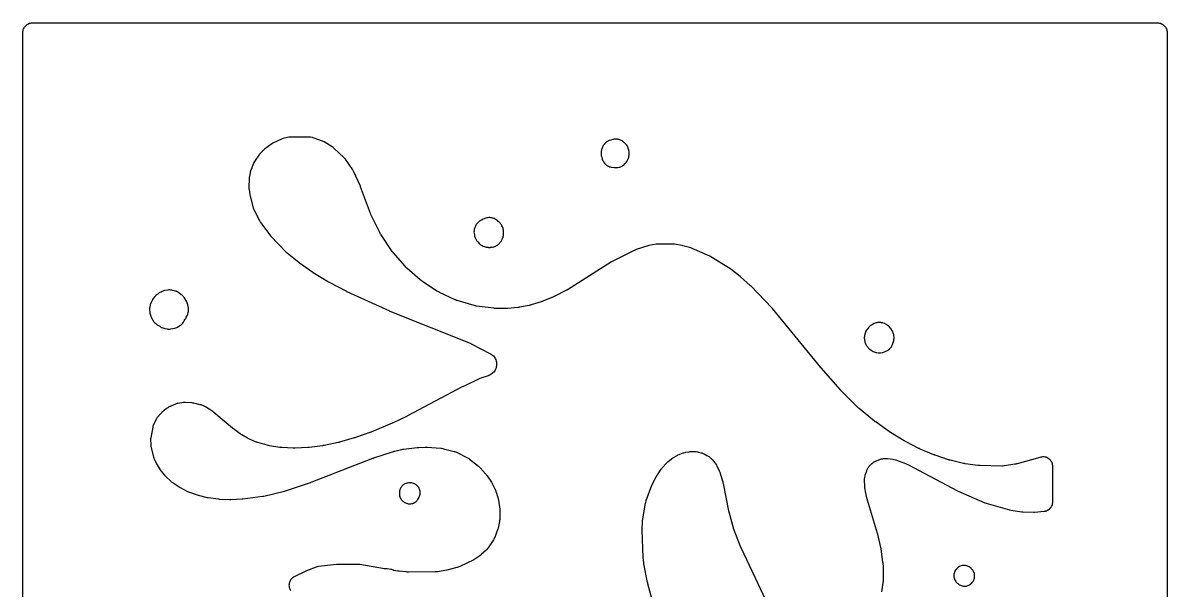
# Model space of a CAD drawing. Header units: millimetres. Extents: x 0 to 300, y 0 to 300.
# Drawn here: x -0.1 to 300.1, y 151.3 to 300.1 of the extents above; entities that cross this region are included whole.
import ezdxf

# ---------------------------------------------------------------- set-up
doc = ezdxf.new("R2010")
doc.units = ezdxf.units.MM
doc.layers.add('CUT', color=7, linetype='CONTINUOUS')

msp = doc.modelspace()

# ---------------------------------------------------------------- linework, layer by layer
at = {"layer": 'CUT'}
for points in [[(-0.15, 2.9304), (-0.15, 297), (-0.15, 297.5886), (-0.135, 297.8947), (-0.099, 298.1371), (-0.0395, 298.3748), (0.0431, 298.6056), (0.1479, 298.8271), (0.2738, 299.0373), (0.4198, 299.2341), (0.5844, 299.4156), (0.7659, 299.5802), (0.9627, 299.7262), (1.1729, 299.8521), (1.3944, 299.9569), (1.6252, 300.0395), (1.8629, 300.099), (2.1053, 300.135), (2.4114, 300.15), (297.5872, 300.15), (297.8933, 300.135), (298.1357, 300.099), (298.3734, 300.0395), (298.6041, 299.9569), (298.8256, 299.8521), (299.0358, 299.7262), (299.2326, 299.5802), (299.4142, 299.4156), (299.5787, 299.2341), (299.7247, 299.0373), (299.8507, 298.8271), (299.9554, 298.6056), (300.038, 298.3748), (300.0975, 298.1371), (300.1335, 297.8947), (300.1485, 297.5886), (300.1485, 2.4114)], [(225.2987, 150.7895), (225.675, 153.8108), (225.6941, 154.0995), (225.7193, 157.1918), (225.6984, 157.5354), (225.3852, 159.9373), (225.1042, 162.1502), (225.0496, 162.4413), (224.8436, 163.2659), (224.2035, 165.9708), (224.1966, 165.999), (224.1954, 166.0041), (224.1629, 166.122), (221.5368, 174.8293), (221.5053, 174.9399), (221.485, 175.0155), (221.4569, 175.1271), (220.9827, 177.1383), (220.8953, 177.6968), (220.8372, 178.0685), (220.8147, 178.2123), (220.7982, 178.3177), (220.7978, 178.3275), (220.7641, 180.2123), (220.766, 180.4146), (220.7673, 180.4506), (220.8007, 180.8208), (220.8738, 181.1852), (220.8828, 181.2201), (220.9385, 181.4146), (221.3008, 182.5621), (221.3631, 182.7431), (221.3751, 182.7752), (221.5147, 183.0982), (221.6865, 183.4053), (221.7047, 183.4342), (221.7819, 183.5503), (221.7865, 183.5556), (221.9054, 183.6858), (222.5579, 184.3672), (222.6669, 184.4765), (222.6869, 184.4957), (222.9208, 184.7028), (223.0027, 184.7828), (223.0737, 184.832), (223.4177, 185.0164), (223.452, 185.0324), (223.6471, 185.1165), (224.7116, 185.5402), (224.8686, 185.5987), (224.8969, 185.6085), (225.192, 185.6964), (225.4938, 185.7576), (225.5234, 185.7622), (225.6894, 185.7844), (225.8128, 185.7982), (226.0394, 185.8164), (226.0799, 185.8185), (226.5343, 185.8137), (226.5747, 185.8108), (226.8009, 185.7877), (228.1877, 185.6038), (228.4001, 185.5694), (228.4377, 185.5622), (228.8547, 185.4573), (228.8912, 185.4458), (229.0946, 185.3755), (231.5101, 184.4626), (231.7232, 184.3744), (231.866, 184.3102), (232.0733, 184.2091), (245.1082, 177.3499), (245.1386, 177.3342), (245.144, 177.3314), (245.2741, 177.2699), (252.3423, 174.171), (252.6638, 174.0555), (258.8188, 172.3093), (259.126, 172.2427), (262.0196, 171.8035), (262.3217, 171.7762), (265.0621, 171.6961), (265.3861, 171.7076), (267.8578, 171.957), (268.2171, 172.02), (268.2588, 172.0304), (268.5021, 172.1051), (268.7366, 172.204), (268.9599, 172.3264), (269.1695, 172.4707), (269.3634, 172.6357), (269.5395, 172.8195), (269.696, 173.0202), (269.8312, 173.2359), (269.9439, 173.4641), (270.0327, 173.7027), (270.0968, 173.949), (270.1356, 174.2006), (270.1485, 174.4548), (270.1485, 183.7225), (270.1365, 183.9677), (270.1005, 184.2104), (270.0408, 184.4485), (269.9581, 184.6795), (269.8531, 184.9014), (269.7269, 185.1119), (269.5807, 185.309), (269.4158, 185.4908), (269.2339, 185.6555), (269.0367, 185.8017), (268.8262, 185.9278), (268.6043, 186.0326), (268.3732, 186.1152), (268.1351, 186.1747), (267.8923, 186.2106), (267.6472, 186.2225), (267.4021, 186.2103), (267.1821, 186.1886), (266.965, 186.1574), (266.7514, 186.1073), (260.7938, 184.4309), (260.5799, 184.3774), (260.4337, 184.3454), (260.2171, 184.3046), (257.4934, 183.8743), (257.3311, 183.8523), (257.3019, 183.849), (256.9752, 183.8263), (256.9459, 183.8255), (256.782, 183.8249), (251.0649, 183.9282), (250.8419, 183.9389), (250.6908, 183.9506), (250.4689, 183.9746), (247.1775, 184.4289), (246.9915, 184.4593), (246.8657, 184.4832), (246.6815, 184.5229), (243.2022, 185.3659), (243.0493, 185.4063), (242.946, 185.436), (242.795, 185.4829), (239.2909, 186.6521), (239.1552, 186.7002), (239.0637, 186.7347), (238.93, 186.788), (235.3695, 188.2884), (235.2374, 188.3471), (235.1484, 188.3887), (235.0186, 188.4525), (231.4614, 190.286), (231.3471, 190.3474), (231.2702, 190.3905), (231.1582, 190.4558), (227.5753, 192.6283), (227.4629, 192.6992), (227.3873, 192.7488), (227.2775, 192.8237), (223.7511, 195.3199), (223.642, 195.4001), (223.5689, 195.456), (223.4627, 195.5401), (219.2977, 198.9653), (219.1881, 199.059), (219.1149, 199.124), (219.009, 199.2219), (216.9642, 201.1854), (216.9207, 201.2279), (216.8913, 201.257), (216.8484, 201.3003), (214.6115, 203.5924), (214.5426, 203.6648), (214.4965, 203.7148), (214.4295, 203.7891), (209.3659, 209.5639), (209.3254, 209.6109), (209.2981, 209.643), (209.2584, 209.6907), (196.5833, 225.1492), (196.5601, 225.1771), (196.5558, 225.1822), (196.4532, 225.2963), (190.9194, 231.0866), (190.7645, 231.2353), (188.2263, 233.471), (188.2067, 233.4881), (188.2031, 233.4912), (188.1184, 233.561), (185.6462, 235.5109), (185.4167, 235.6719), (180.4274, 238.7696), (180.1139, 238.9347), (175.4894, 240.9654), (175.1614, 241.0829), (173.0871, 241.6665), (172.8451, 241.7218), (170.8723, 242.0704), (170.6557, 242.099), (170.4373, 242.1085), (166.4694, 242.1086), (166.2456, 242.0986), (166.0236, 242.0686), (164.1541, 241.7297), (163.8397, 241.6514), (160.7904, 240.678), (160.6001, 240.6087), (160.4161, 240.5242), (154.521, 237.5219), (154.32, 237.4075), (142.7529, 230.0974), (142.6036, 230.0078), (142.5008, 229.9494), (142.3476, 229.8669), (139.4592, 228.3969), (139.3238, 228.3314), (139.2309, 228.2887), (139.093, 228.2287), (136.3367, 227.094), (136.1754, 227.0319), (136.0649, 226.9922), (135.9008, 226.9376), (133.2641, 226.1268), (133.0706, 226.073), (132.9382, 226.0399), (132.7422, 225.9965), (130.1958, 225.5037), (130.018, 225.4737), (129.8967, 225.4562), (129.7176, 225.4348), (127.1497, 225.1902), (126.956, 225.1768), (126.8242, 225.1711), (126.63, 225.1678), (124.0301, 225.1903), (123.8009, 225.1993), (123.6455, 225.2101), (123.4173, 225.2331), (118.8743, 225.8318), (118.7292, 225.8538), (118.7033, 225.8583), (118.4162, 225.9193), (118.3907, 225.9257), (118.2491, 225.9646), (113.8503, 227.2659), (113.7175, 227.3079), (113.6939, 227.3159), (113.4334, 227.4145), (113.4104, 227.4242), (113.2831, 227.4807), (109.1605, 229.4026), (108.9214, 229.5247), (108.7622, 229.6133), (108.5324, 229.7521), (104.7005, 232.2598), (104.4852, 232.4117), (104.3429, 232.5199), (104.1389, 232.6865), (100.6153, 235.7771), (100.4322, 235.9489), (100.3119, 236.0696), (100.1407, 236.2533), (97.0113, 239.8444), (96.8569, 240.0337), (96.7563, 240.1655), (96.6146, 240.3644), (93.8549, 244.5175), (93.7226, 244.7318), (93.6378, 244.8801), (93.5203, 245.1028), (91.2838, 249.7073), (91.2112, 249.8661), (91.1644, 249.9751), (91.0992, 250.1372), (88.4799, 257.1173), (88.4681, 257.148), (88.466, 257.1535), (88.4122, 257.2809), (86.6207, 261.2137), (86.5234, 261.4051), (86.4101, 261.5874), (84.5232, 264.3503), (84.3603, 264.5633), (84.1754, 264.7577), (81.4814, 267.3026), (81.2718, 267.4799), (81.0439, 267.6332), (78.8767, 268.9239), (78.6703, 269.0341), (78.4545, 269.1245), (76.2682, 269.9223), (76.0478, 269.9914), (75.822, 270.0398), (75.3646, 270.116), (75.1599, 270.1415), (74.9538, 270.15), (69.9049, 270.15), (69.619, 270.1336), (69.3369, 270.0846), (68.1803, 269.8148), (67.9355, 269.7443), (67.6992, 269.6494), (65.6577, 268.7055), (65.4282, 268.5846), (65.2125, 268.4406), (63.2589, 266.9841), (62.9901, 266.7523), (62.2592, 266.0253), (62.1042, 265.8563), (61.9653, 265.6738), (60.6488, 263.7682), (60.4914, 263.5079), (60.3669, 263.2304), (59.6043, 261.2112), (59.5366, 261.0054), (59.487, 260.7944), (59.3072, 259.8476), (59.2779, 259.6511), (59.2643, 259.4529), (59.1882, 256.8022), (59.1903, 256.6051), (59.208, 256.4088), (59.3893, 255.0113), (59.4603, 254.6619), (60.3123, 251.6042), (60.3903, 251.37), (60.4909, 251.1446), (62.0389, 248.0922), (62.1394, 247.9126), (62.2544, 247.742), (64.6189, 244.5261), (64.8424, 244.2625), (68.989, 240.0064), (69.1945, 239.8177), (72.251, 237.3117), (72.2798, 237.2885), (72.2851, 237.2843), (72.41, 237.1911), (75.9302, 234.7328), (75.9541, 234.7164), (75.9582, 234.7136), (76.0598, 234.6479), (80.0628, 232.1959), (80.0882, 232.1805), (80.0926, 232.1779), (80.2008, 232.117), (84.7686, 229.6918), (84.7938, 229.6785), (84.7982, 229.6763), (84.9058, 229.6239), (96.0239, 224.5405), (96.0869, 224.5127), (96.101, 224.5068), (96.1479, 224.4874), (117.2204, 216.0458), (117.383, 215.9762), (117.4923, 215.9263), (117.6515, 215.8491), (122.3987, 213.4054), (122.5596, 213.3176), (122.5879, 213.3012), (122.871, 213.1185), (123.1117, 212.9274), (123.3326, 212.7137), (123.5317, 212.4795), (123.7069, 212.227), (123.8566, 211.9586), (123.9794, 211.6769), (124.0741, 211.3845), (124.1398, 211.0842), (124.1759, 210.779), (124.182, 210.4717), (124.1581, 210.1653), (124.1045, 209.8627), (124.0215, 209.5668), (123.91, 209.2804), (123.7711, 209.0062), (123.6061, 208.7469), (123.4166, 208.5049), (123.2044, 208.2826), (122.9715, 208.0821), (122.7201, 207.9053), (122.4527, 207.7538), (122.1447, 207.6172), (122.1142, 207.6054), (121.9417, 207.5436), (120.0457, 206.9158), (119.7542, 206.7985), (115.4499, 204.743), (115.397, 204.717), (115.3853, 204.711), (115.3466, 204.691), (100.8213, 197.0083), (100.7627, 196.978), (100.7226, 196.9577), (100.6634, 196.9283), (97.044, 195.1741), (96.948, 195.1293), (96.8823, 195.0997), (96.7851, 195.0576), (91.4161, 192.8205), (91.3208, 192.7823), (91.2557, 192.7573), (91.1595, 192.7217), (87.1135, 191.2902), (87.009, 191.2549), (86.9376, 191.232), (86.8321, 191.1999), (82.9809, 190.0872), (82.8446, 190.0506), (82.7515, 190.0275), (82.6139, 189.996), (78.8963, 189.2193), (78.7534, 189.1923), (78.656, 189.1759), (78.5121, 189.1545), (75.017, 188.7033), (74.8663, 188.6869), (74.7637, 188.6778), (74.6126, 188.6676), (71.3152, 188.5106), (71.1327, 188.5064), (71.0086, 188.5065), (70.8261, 188.5112), (67.8304, 188.6606), (67.6245, 188.6765), (67.4849, 188.6912), (67.2802, 188.7185), (64.5704, 189.1559), (64.345, 189.1994), (64.193, 189.2336), (63.9707, 189.2908), (61.4875, 190.0115), (61.2792, 190.0785), (61.1392, 190.1282), (60.9353, 190.2073), (59.3504, 190.8758), (59.1395, 190.9726), (58.9984, 191.0426), (58.7939, 191.1523), (57.3301, 191.9961), (57.1551, 192.1035), (57.0383, 192.1797), (56.8694, 192.2965), (55.1304, 193.571), (55.0258, 193.6506), (54.9556, 193.706), (54.8538, 193.7892), (49.9997, 197.8996), (49.725, 198.1017), (47.7905, 199.3311), (47.6283, 199.4258), (47.4595, 199.5081), (46.8287, 199.7866), (46.6161, 199.8691), (46.3968, 199.9319), (44.7264, 200.3289), (44.4988, 200.372), (44.2682, 200.3938), (42.4141, 200.4827), (42.1909, 200.4834), (41.9685, 200.4643), (40.5945, 200.2837), (40.3475, 200.2385), (40.1063, 200.1688), (39.8734, 200.0753), (38.071, 199.2442), (37.8741, 199.1426), (37.6869, 199.0239), (37.511, 198.8892), (36.2866, 197.8619), (36.1499, 197.7384), (36.0227, 197.6052), (35.2419, 196.7245), (35.1047, 196.5554), (34.9827, 196.375), (34.8768, 196.1847), (34.1333, 194.6987), (34.0388, 194.4857), (33.9646, 194.2649), (33.9113, 194.0381), (33.3952, 191.2692), (33.3602, 191.002), (33.3541, 190.7325), (33.3916, 189.5409), (33.4131, 189.2834), (33.461, 189.0294), (34.1585, 186.1578), (34.231, 185.9143), (34.3277, 185.6793), (34.9417, 184.3807), (35.0889, 184.113), (35.8919, 182.8432), (36.0906, 182.5714), (37.0446, 181.4357), (37.2645, 181.2055), (38.8005, 179.7896), (39.0614, 179.5796), (40.8337, 178.3392), (41.1288, 178.1617), (43.0833, 177.162), (43.3525, 177.0437), (45.5472, 176.2299), (45.8427, 176.1406), (48.2452, 175.5742), (48.4977, 175.5282), (51.1582, 175.1835), (51.3616, 175.1656), (54.1671, 175.0333), (54.4183, 175.034), (57.4099, 175.1939), (57.4479, 175.1962), (57.4547, 175.1967), (57.6143, 175.2128), (62.8543, 175.9128), (63.0977, 175.9576), (68.5393, 177.2423), (68.7586, 177.3048), (75.3733, 179.5195), (75.4378, 179.5421), (75.4522, 179.5473), (75.4994, 179.5651), (91.7259, 185.8703), (91.8235, 185.9067), (91.8902, 185.9305), (91.9888, 185.9642), (97.0878, 187.6259), (97.2259, 187.668), (97.3203, 187.6948), (97.46, 187.7316), (99.1889, 188.1511), (99.4007, 188.196), (99.5453, 188.2224), (99.7593, 188.255), (103.2886, 188.6897), (103.4663, 188.7073), (103.5873, 188.7164), (103.7657, 188.7255), (105.4665, 188.7719), (105.6528, 188.7724), (105.7793, 188.7696), (105.9654, 188.7608), (109.5053, 188.5052), (109.6721, 188.4894), (109.7018, 188.4859), (110.0323, 188.432), (110.0617, 188.4259), (110.2248, 188.388), (113.0118, 187.674), (113.2057, 187.6188), (113.24, 187.608), (113.6175, 187.4666), (113.6504, 187.4522), (113.8329, 187.3665), (116.328, 186.1119), (116.4956, 186.0223), (116.5251, 186.0055), (116.8456, 185.8013), (116.8733, 185.7816), (117.0254, 185.6676), (119.4363, 183.7627), (119.5595, 183.6609), (119.5812, 183.6423), (119.8141, 183.4236), (119.8341, 183.4031), (119.9433, 183.2865), (121.2673, 181.8119), (121.4349, 181.6116), (121.5439, 181.4718), (121.6971, 181.2603), (122.7994, 179.6222), (122.8811, 179.4953), (122.8952, 179.4723), (123.043, 179.2093), (123.0552, 179.1853), (123.1211, 179.0495), (123.9355, 177.2799), (123.9936, 177.147), (124.0035, 177.123), (124.104, 176.8511), (124.1121, 176.8264), (124.1544, 176.6877), (124.6438, 174.9641), (124.7072, 174.7063), (124.744, 174.53), (124.7891, 174.2683), (125.0282, 172.5086), (125.0462, 172.3504), (125.0489, 172.3221), (125.0648, 172.0042), (125.065, 171.9757), (125.0629, 171.8165), (124.9995, 169.9956), (124.9906, 169.8369), (124.9884, 169.8085), (124.9505, 169.493), (124.9459, 169.4649), (124.9169, 169.3086), (124.5438, 167.5085), (124.5109, 167.364), (124.5045, 167.3382), (124.4216, 167.0536), (124.4131, 167.0284), (124.3633, 166.8888), (123.758, 165.293), (123.6752, 165.0924), (123.6594, 165.0571), (123.4597, 164.6719), (123.44, 164.6387), (123.3237, 164.4554), (121.934, 162.3981), (121.8092, 162.2243), (121.7861, 162.194), (121.5078, 161.8691), (121.4814, 161.8416), (121.3288, 161.6915), (120.2315, 160.6727), (120.1262, 160.5786), (120.1071, 160.5621), (119.8862, 160.386), (119.8658, 160.371), (119.7506, 160.2893), (118.2085, 159.2396), (118.184, 159.2241), (118.1822, 159.2232), (114.5385, 157.4681), (113.7896, 157.1942), (113.7738, 157.1897), (111.0829, 156.5045), (108.6699, 156.1006), (108.5233, 156.079), (108.497, 156.0757), (108.2018, 156.05), (108.1752, 156.0487), (108.0271, 156.0446), (101.0268, 155.9904), (100.8188, 155.9946), (100.6776, 156.0013), (100.4702, 156.017), (98.5988, 156.2109), (98.4808, 156.2251), (98.4008, 156.2359), (98.2833, 156.2538), (97.1604, 156.4426), (97.1181, 156.4655), (96.8944, 156.5598), (96.6627, 156.6319), (96.4251, 156.6811), (95.4555, 156.8336), (95.21, 156.8599), (94.9631, 156.8618), (94.772, 156.8443), (88.2385, 157.9432), (88.0319, 157.9692), (87.8239, 157.9779), (82.4096, 157.9781), (82.1316, 157.9626), (77.4072, 157.4341), (77.1053, 157.3814), (76.8121, 157.2922), (74.3088, 156.3592), (74.0717, 156.2566), (71.0775, 154.7725), (70.8405, 154.6385), (70.8391, 154.6376), (70.6361, 154.493), (70.4485, 154.3289), (70.2782, 154.1469), (70.1268, 153.9488), (69.9959, 153.7367), (69.8868, 153.5125), (69.8005, 153.2787), (69.738, 153.0374), (69.6998, 152.7911), (69.6863, 152.5421), (69.6977, 152.2931), (69.7338, 152.0465), (69.7943, 151.8047), (69.8786, 151.5701), (69.9858, 151.3451), (70.1149, 151.1318)], [(165.4623, 147.0994), (163.8859, 152.9437), (163.8542, 153.0697), (163.8342, 153.1557), (163.8069, 153.2827), (162.8506, 158.1459), (162.8259, 158.2852), (162.811, 158.3801), (162.7916, 158.5202), (162.6375, 159.8118), (162.404, 167.0154), (162.402, 167.1396), (162.4021, 167.224), (162.4042, 167.3482), (162.4632, 169.0881), (162.4784, 169.2281), (162.5074, 169.4388), (163.2796, 174.0724), (163.3118, 174.2417), (163.3183, 174.2718), (163.4059, 174.605), (163.4151, 174.6345), (163.4703, 174.7977), (164.9192, 178.7798), (165.9705, 180.8487), (166.0837, 181.0582), (166.1871, 181.2374), (166.2606, 181.3571), (166.3736, 181.5303), (167.4033, 183.0165), (167.5442, 183.2068), (167.6439, 183.3328), (167.7965, 183.5138), (168.6136, 184.4229), (168.8639, 184.6842), (169.006, 184.8195), (169.0257, 184.8368), (169.1376, 184.9314), (170.0936, 185.7082), (170.2067, 185.7966), (170.2273, 185.812), (170.4633, 185.9755), (170.485, 185.9893), (170.6075, 186.0641), (171.5802, 186.633), (171.7324, 186.7174), (171.76, 186.7319), (172.0754, 186.8789), (172.1042, 186.8908), (172.2667, 186.9532), (173.15, 187.2691), (173.3088, 187.322), (173.3375, 187.3308), (173.6613, 187.4149), (173.6906, 187.4212), (173.855, 187.4523), (174.7313, 187.5982), (174.9212, 187.6249), (174.9552, 187.6287), (175.3378, 187.6527), (175.372, 187.6531), (175.5637, 187.6505), (176.2728, 187.6224), (176.4726, 187.6091), (176.5081, 187.6058), (176.9041, 187.5474), (176.9391, 187.5403), (177.1342, 187.4953), (177.7848, 187.327), (177.9809, 187.2705), (178.0156, 187.2595), (178.3969, 187.1151), (178.4302, 187.1004), (178.6145, 187.0128), (179.3679, 186.6293), (179.5233, 186.5455), (179.5508, 186.5298), (179.849, 186.3408), (179.8748, 186.3226), (180.0169, 186.2178), (180.1733, 186.0966), (180.3277, 185.9702), (180.3547, 185.9469), (180.6422, 185.6705), (180.6665, 185.6445), (180.7989, 185.4952), (181.4721, 184.6937), (181.5702, 184.5719), (181.5873, 184.5498), (181.7532, 184.315), (181.899, 184.0673), (181.9121, 184.0426), (181.9829, 183.9031), (182.6262, 182.566), (182.694, 182.4169), (182.7056, 182.3899), (182.8213, 182.0835), (182.8304, 182.0557), (182.8781, 181.899), (183.5086, 179.6536), (183.5452, 179.5126), (183.5683, 179.4162), (183.5994, 179.2738), (185.0369, 172.0331), (185.0842, 171.8365), (186.3605, 167.345), (186.4414, 167.1068), (188.3139, 162.3854), (188.3245, 162.359), (188.3264, 162.3543), (188.3746, 162.2444), (194.7047, 148.6912)]]:
    msp.add_lwpolyline(points, dxfattribs=at)
for points in [[(152.1113, 263.9215), (152.2388, 263.7199), (152.4896, 263.3623), (152.6513, 263.1558), (152.8337, 262.9674), (153.0348, 262.7991), (153.2524, 262.6528), (153.3121, 262.617), (153.5309, 262.5004), (153.7602, 262.406), (153.9976, 262.3348), (154.241, 262.2875), (154.9888, 262.1802), (155.2636, 262.1562), (155.5394, 262.1625), (156.0072, 262.1992), (156.3062, 262.241), (156.5979, 262.3184), (156.669, 262.342), (156.9024, 262.4325), (157.1255, 262.5459), (157.3362, 262.6811), (157.5323, 262.8366), (157.8511, 263.1165), (158.0417, 263.3028), (158.2113, 263.5083), (158.3582, 263.7307), (158.4805, 263.9675), (158.698, 264.4499), (158.7837, 264.6663), (158.8489, 264.8898), (158.893, 265.1184), (158.9135, 265.3271), (158.9239, 265.3788), (158.9606, 265.6198), (158.9736, 265.8632), (158.9629, 266.1067), (158.9507, 266.2369), (158.9507, 266.2415), (158.9312, 266.4688), (158.918, 266.5421), (158.8928, 266.7153), (158.8297, 266.9652), (158.7412, 267.2071), (158.7147, 267.2695), (158.7036, 267.3034), (158.6141, 267.5382), (158.5014, 267.7628), (158.3667, 267.975), (158.3454, 268.0021), (158.3183, 268.0444), (158.144, 268.2601), (157.933, 268.4935), (157.7306, 268.6932), (157.5069, 268.8686), (157.4461, 268.9059), (157.2898, 269.0391), (157.0932, 269.1765), (156.8843, 269.2944), (156.665, 269.3917), (156.5463, 269.4377), (156.3367, 269.5085), (156.1217, 269.5604), (155.903, 269.5931), (155.7081, 269.6135), (155.4863, 269.6268), (155.2641, 269.6204), (155.0434, 269.5942), (154.8259, 269.5485), (154.6878, 269.5131), (154.4562, 269.4779), (154.4095, 269.4658), (154.3846, 269.4631), (154.1123, 269.4034), (153.8484, 269.3138), (153.7955, 269.2925), (153.7016, 269.2492), (153.6813, 269.243), (153.4628, 269.1523), (153.2539, 269.0414), (153.0565, 268.9113), (152.8722, 268.7631), (152.7027, 268.5982), (152.5496, 268.4179), (152.5239, 268.3811), (152.4501, 268.302), (152.2992, 268.1242), (152.1655, 267.9331), (152.0502, 267.7303), (151.9543, 267.5177), (151.7896, 267.1019), (151.7165, 266.8901), (151.6627, 266.6726), (151.6285, 266.4512), (151.6144, 266.2276), (151.6077, 265.8698), (151.6185, 265.5871), (151.6612, 265.3074), (151.7351, 265.0344), (151.7729, 264.9208), (151.8512, 264.586), (151.9166, 264.3565), (152.0035, 264.1344)], [(118.3342, 244.4715), (118.3873, 244.2075), (118.4685, 243.9507), (118.5768, 243.7042), (118.8169, 243.229), (118.9317, 243.026), (119.0648, 242.8346), (119.2152, 242.6564), (119.5691, 242.2749), (119.7683, 242.0826), (119.9876, 241.9136), (120.2241, 241.7698), (120.6781, 241.5273), (120.9124, 241.4173), (121.1568, 241.3322), (121.4087, 241.2727), (121.6654, 241.2397), (121.8405, 241.2354), (122.0078, 241.2181), (122.2317, 241.2152), (122.455, 241.2324), (122.6171, 241.2522), (122.6379, 241.2527), (122.8635, 241.2691), (123.0867, 241.3058), (123.1134, 241.3127), (123.1412, 241.3161), (123.4167, 241.3655), (123.6851, 241.4455), (123.9427, 241.5549), (123.9901, 241.5782), (124.1869, 241.6863), (124.3732, 241.8117), (124.5475, 241.9533), (124.744, 242.1281), (124.8996, 242.2792), (125.0416, 242.4432), (125.1458, 242.5871), (125.2793, 242.7338), (125.4188, 242.919), (125.5406, 243.1163), (125.6436, 243.3241), (125.7641, 243.5985), (125.8553, 243.8395), (125.9214, 244.0885), (125.9614, 244.3431), (125.975, 244.6004), (125.9761, 245.5265), (125.9662, 245.7522), (125.936, 245.9761), (125.8856, 246.1963), (125.8156, 246.411), (125.7265, 246.6186), (125.5816, 246.9181), (125.4646, 247.1325), (125.3272, 247.3345), (125.1708, 247.5221), (124.9968, 247.6935), (124.9029, 247.7774), (124.8481, 247.8441), (124.6273, 248.0542), (124.4019, 248.2438), (124.2046, 248.3938), (124.1776, 248.4104), (124.1708, 248.4159), (123.9697, 248.5489), (123.7567, 248.662), (123.5366, 248.7655), (123.3077, 248.8597), (123.0705, 248.9307), (122.8274, 248.978), (122.6332, 249.0058), (122.3865, 249.0288), (122.1387, 249.0272), (121.8924, 249.0012), (121.6084, 248.9568), (121.3308, 248.8971), (121.1251, 248.8277), (121.1185, 248.8261), (121.0734, 248.8102), (121.0617, 248.8063), (121.0603, 248.8057), (120.8842, 248.7438), (120.6592, 248.6387), (120.1867, 248.3886), (119.9729, 248.2614), (119.8239, 248.1514), (119.6826, 248.0662), (119.4961, 247.9289), (119.3232, 247.7748), (119.1653, 247.6055), (118.9883, 247.3972), (118.85, 247.2185), (118.7284, 247.0282), (118.6244, 246.8276), (118.5079, 246.5756), (118.4216, 246.3637), (118.3549, 246.1449), (118.3085, 245.9208), (118.2718, 245.6906), (118.2446, 245.4398), (118.2429, 245.1875), (118.2666, 244.9363)], [(33.1247, 224.3318), (33.1436, 224.1253), (33.1796, 223.9211), (33.2324, 223.7206), (33.3913, 223.2052), (33.49, 222.9395), (33.6181, 222.6867), (33.9491, 222.1163), (34.0636, 221.9371), (34.1929, 221.7683), (34.336, 221.611), (34.7432, 221.2004), (34.9104, 221.0464), (35.0908, 220.9083), (35.2831, 220.7871), (35.7817, 220.5037), (35.8868, 220.428), (36.0686, 220.3192), (36.2589, 220.2261), (36.307, 220.2051), (36.3144, 220.2009), (36.5616, 220.0779), (36.8209, 219.9829), (37.089, 219.9171), (37.6899, 219.8045), (37.929, 219.7715), (38.1703, 219.7617), (38.4114, 219.7753), (38.65, 219.812), (39.6912, 220.0243), (39.9572, 220.094), (40.2139, 220.1924), (40.4582, 220.3184), (41.0798, 220.6836), (41.2939, 220.8246), (41.4924, 220.9868), (41.6733, 221.1685), (41.8346, 221.3677), (41.9747, 221.5824), (42.1741, 221.9254), (42.4709, 222.3746), (42.5831, 222.5616), (42.6786, 222.7577), (42.7182, 222.8611), (42.8865, 223.1506), (43.0179, 223.4102), (43.1182, 223.6833), (43.2517, 224.1245), (43.313, 224.3722), (43.3488, 224.6248), (43.3586, 224.8798), (43.3424, 225.1345), (43.3003, 225.3861), (43.1245, 226.1845), (43.054, 226.4394), (42.957, 226.6854), (42.8346, 226.9198), (42.227, 227.9469), (42.0994, 228.1413), (41.9542, 228.3231), (41.7928, 228.4905), (41.6165, 228.6423), (41.4765, 228.7519), (41.4569, 228.7685), (41.4056, 228.8074), (40.7664, 229.3079), (40.5485, 229.4606), (40.3156, 229.5892), (40.0704, 229.6923), (39.8156, 229.7688), (39.5448, 229.8346), (39.5136, 229.8458), (39.2841, 229.9042), (39.2126, 229.9154), (38.9427, 229.981), (38.6921, 230.0285), (38.438, 230.0502), (38.1829, 230.0459), (37.9297, 230.0157), (37.0332, 229.862), (36.7911, 229.808), (36.5554, 229.7302), (36.3287, 229.6294), (36.113, 229.5067), (36.0359, 229.4576), (35.8307, 229.3594), (35.6251, 229.249), (35.4307, 229.1198), (35.2492, 228.9731), (35.1841, 228.9152), (35.0644, 228.839), (34.8477, 228.6842), (34.6487, 228.5072), (34.4696, 228.31), (34.0637, 227.8123), (33.8903, 227.5717), (33.7466, 227.3123), (33.4788, 226.7531), (33.3636, 226.4693), (33.2841, 226.1735), (33.1452, 225.4935), (33.1119, 225.2866), (33.0961, 225.0777), (33.0978, 224.8681)], [(220.6931, 217.134), (220.7345, 216.8295), (220.7766, 216.6003), (220.8398, 216.3761), (220.9237, 216.1588), (221.1105, 215.7345), (221.2085, 215.5361), (221.3237, 215.3472), (221.4551, 215.1692), (221.6698, 214.9038), (221.8094, 214.7455), (221.9618, 214.5996), (222.126, 214.467), (222.4595, 214.22), (222.7014, 214.0618), (222.9599, 213.9326), (223.3008, 213.7861), (223.5129, 213.7061), (223.7313, 213.6457), (223.9544, 213.6053), (224.3002, 213.5588), (224.5181, 213.5391), (224.7369, 213.5386), (224.9549, 213.5572), (225.322, 213.6048), (225.5401, 213.6429), (225.7539, 213.7002), (225.9618, 213.7761), (226.1621, 213.8702), (226.492, 214.0432), (226.5329, 214.0598), (226.7295, 214.1606), (226.9164, 214.2783), (226.9224, 214.2828), (226.9287, 214.2865), (227.1309, 214.4351), (227.3171, 214.6032), (227.3347, 214.6226), (227.3819, 214.6655), (227.5287, 214.8241), (227.6612, 214.9948), (227.667, 215.003), (227.7089, 215.0692), (227.7728, 215.1545), (227.8864, 215.3367), (227.9838, 215.528), (228.0645, 215.727), (228.3437, 216.5102), (228.4204, 216.7688), (228.4688, 217.0343), (228.4883, 217.3034), (228.4787, 217.573), (228.4324, 218.0891), (228.3996, 218.3266), (228.3441, 218.5598), (228.2666, 218.7866), (228.1677, 219.0049), (228.0484, 219.2128), (227.6014, 219.9116), (227.4438, 220.1309), (227.2634, 220.3319), (227.0625, 220.5123), (226.6871, 220.8143), (226.471, 220.9699), (226.2396, 221.1017), (225.9955, 221.2081), (225.6549, 221.3354), (225.4397, 221.405), (225.219, 221.4548), (224.9947, 221.4844), (224.8111, 221.5003), (224.5897, 221.5096), (224.3683, 221.4992), (224.1487, 221.4693), (223.9805, 221.4387), (223.7388, 221.3823), (223.5039, 221.3021), (223.278, 221.199), (222.5671, 220.8309), (222.3437, 220.7001), (222.135, 220.5469), (221.9432, 220.3729), (221.7705, 220.18), (221.3915, 219.71), (221.2331, 219.4901), (221.0994, 219.2544), (220.9921, 219.0056), (220.9122, 218.7466), (220.7449, 218.0764), (220.6984, 217.8437), (220.6741, 217.6077), (220.6724, 217.3704)], [(100.1182, 179.1448), (99.9043, 179.0333), (99.7022, 178.9017), (99.5137, 178.7513), (99.3406, 178.5834), (99.1844, 178.3996), (99.0467, 178.2015), (98.9288, 177.9912), (98.8316, 177.7704), (98.7562, 177.5414), (98.7032, 177.3061), (98.6731, 177.0668), (98.6662, 176.8257), (98.6668, 176.796), (98.6625, 176.6516), (98.6659, 176.4786), (98.6822, 176.2397), (98.7213, 176.0035), (98.7828, 175.772), (98.8661, 175.5476), (98.9705, 175.3321), (99.0951, 175.1276), (99.2387, 174.936), (99.3999, 174.759), (99.5773, 174.5982), (99.7116, 174.4878), (99.8852, 174.3571), (100.0696, 174.2421), (100.2633, 174.1435), (100.2922, 174.1303), (100.5175, 174.0406), (100.7504, 173.9731), (100.9888, 173.9286), (101.2303, 173.9073), (101.3524, 173.9084), (101.4297, 173.9062), (101.678, 173.9239), (101.9232, 173.9662), (102.1631, 174.0327), (102.3952, 174.1227), (102.6171, 174.2354), (102.8268, 174.3695), (103.0221, 174.5239), (103.201, 174.6969), (103.3469, 174.8527), (103.5193, 175.0577), (103.6687, 175.28), (103.7935, 175.517), (103.8823, 175.7101), (103.9755, 175.9429), (104.0449, 176.1837), (104.0898, 176.4304), (104.1019, 176.5229), (104.1217, 176.7679), (104.1174, 177.0136), (104.089, 177.2577), (104.0368, 177.4978), (103.9613, 177.7317), (103.8631, 177.957), (103.7433, 178.1716), (103.603, 178.3734), (103.4436, 178.5604), (103.2666, 178.7309), (103.0737, 178.8832), (102.8668, 179.0158), (102.6479, 179.1274), (102.6359, 179.1328), (102.575, 179.1568), (102.5737, 179.1575), (102.3562, 179.2526), (102.1307, 179.3266), (101.8992, 179.3789), (101.8813, 179.382), (101.6279, 179.4135), (101.3726, 179.4189), (101.1181, 179.3983), (101.1074, 179.3969), (100.8869, 179.3567), (100.8099, 179.3494), (100.5731, 179.3036), (100.3418, 179.2352)], [(245.6843, 152.6763), (245.9042, 152.5552), (246.1351, 152.4568), (246.3748, 152.382), (246.6207, 152.3316), (246.8704, 152.3061), (247.1215, 152.3058), (247.3713, 152.3306), (247.6173, 152.3804), (247.8571, 152.4547), (248.0883, 152.5526), (248.3085, 152.6731), (248.5154, 152.8152), (248.6012, 152.8807), (248.7899, 153.04), (248.962, 153.2171), (249.1157, 153.4104), (249.2496, 153.6179), (249.3047, 153.7131), (249.417, 153.9318), (249.5073, 154.1604), (249.5747, 154.3968), (249.6186, 154.6387), (249.6385, 154.8837), (249.6343, 155.1295), (249.6059, 155.3737), (249.5537, 155.6139), (249.4781, 155.8479), (249.4505, 155.9209), (249.3601, 156.1304), (249.251, 156.3309), (249.2398, 156.3476), (249.2165, 156.3926), (249.0847, 156.5957), (248.9338, 156.7852), (248.8496, 156.8721), (248.836, 156.8887), (248.7755, 156.9486), (248.7653, 156.9592), (248.7623, 156.9617), (248.6532, 157.0698), (248.4527, 157.2312), (248.2367, 157.3711), (248.0075, 157.4881), (247.7674, 157.5808), (247.647, 157.6136), (247.5331, 157.6473), (247.4495, 157.6674), (247.2092, 157.7127), (246.9657, 157.7343), (246.7213, 157.732), (246.5886, 157.7178), (246.5793, 157.7174), (246.558, 157.7145), (246.4782, 157.7059), (246.444, 157.6988), (246.3337, 157.6836), (246.0926, 157.6256), (245.8584, 157.5441), (245.6335, 157.4397), (245.42, 157.3136), (245.2201, 157.1669), (245.0357, 157.0011), (244.9411, 156.9073), (244.753, 156.6982), (244.5895, 156.4693), (244.4528, 156.2235), (244.4126, 156.1406), (244.3154, 155.9117), (244.2414, 155.6742), (244.1914, 155.4305), (244.1658, 155.1831), (244.165, 154.9344), (244.1888, 154.6868), (244.2372, 154.4428), (244.3095, 154.2048), (244.4052, 153.9752), (244.5232, 153.7562), (244.6624, 153.5501), (244.8213, 153.3588), (244.9049, 153.2679), (245.0668, 153.107), (245.2427, 152.9616), (245.4311, 152.8329)]]:
    msp.add_lwpolyline(points, close=True, dxfattribs=at)

doc.saveas('drawing.dxf')
